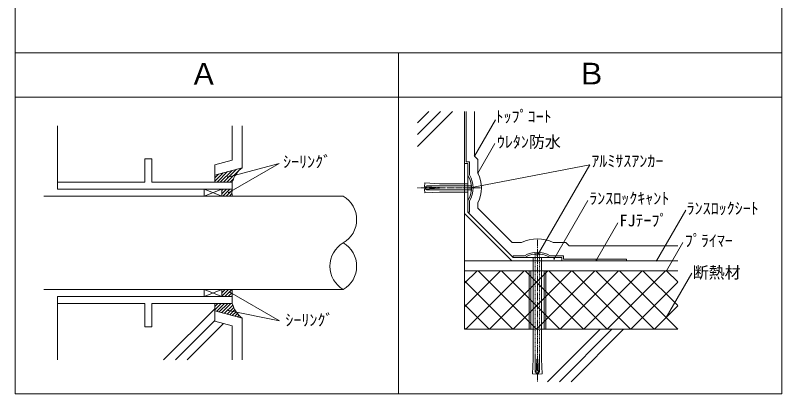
# Model space of a CAD drawing. Units: millimetres, scale not verified. Extents: x -517 to 518, y -673 to 792.
# Drawn here: x -517 to 518, y -673 to -163 of the extents above; entities that cross this region are included whole.
import ezdxf
from ezdxf.enums import TextEntityAlignment as Align

# ---------------------------------------------------------------- set-up
doc = ezdxf.new("R2010")
doc.units = ezdxf.units.MM
doc.header["$PDMODE"] = 32
doc.header["$PDSIZE"] = 0.8
doc.linetypes.add('CHAIN2', pattern=[12, 9, -1, 1, -1])
doc.linetypes.add('DASHED1', pattern=[1.8, 1.2, -0.6])
doc.layers.add('0-0', color=7, linetype='Continuous', lineweight=13)
doc.styles.add('ＭＳ ゴシック', font='')
doc.styles.get('ＭＳ ゴシック').set_extended_font_data('MS Gothic')

msp = doc.modelspace()

# ---------------------------------------------------------------- linework, layer by layer
at = {"layer": '0-0'}
for p, q in [((-516.864, 792.357), (-516.864, -673.469)), ((517.853, 792.357), (517.853, -673.469)), ((-516.864, -213.469), (517.853, -213.469)), ((0.494, -213.469), (0.494, -673.469)), ((-516.864, -273.469), (517.853, -273.469)), ((26.029, -307.968), (41.494, -292.503)), ((26.029, -323.878), (57.404, -292.503)), ((26.029, -339.788), (73.314, -292.503)), ((89.674, -586.331), (89.674, -292.503)), ((91.924, -360.691), (91.924, -292.503)), ((103.174, -352.816), (131.334, -304.042)), ((-460.128, -397.524), (-460.128, -311.974)), ((-223.878, -311.974), (-223.878, -358.119)), ((107.674, -375.702), (130.57, -336.045)), ((-247.503, -364.449), (-223.878, -358.119)), ((91.924, -360.691), (96.424, -360.691)), ((96.424, -378.323), (96.424, -360.691)), ((-247.503, -364.449), (-247.503, -388.074)), ((-229.905, -381.315), (-160.766, -362.789)), ((-228.813, -402.076), (-160.766, -362.789)), ((96.717, -395.727), (258.649, -364.658)), ((187.826, -487.326), (258.649, -364.658)), ((-261.678, -397.524), (-238.053, -406.974)), ((-238.053, -397.524), (-261.678, -406.974)), ((-261.678, -397.524), (-261.678, -406.974)), ((-238.053, -397.524), (-238.053, -406.974)), ((-478.528, -406.974), (-74.13, -406.974)), ((-74.13, -406.974), (-70.194, -409.625)), ((-66.631, -412.769), (-70.194, -409.625)), ((-66.631, -412.769), (-63.508, -416.35)), ((96.424, -428.577), (96.424, -413.196)), ((210.708, -491.539), (256.23, -412.691)), ((-60.877, -420.306), (-63.508, -416.35)), ((-60.877, -420.306), (-58.783, -424.571)), ((-57.261, -429.072), (-58.783, -424.571)), ((-57.261, -429.072), (-56.338, -433.733)), ((-56.028, -438.474), (-56.338, -433.733)), ((94.174, -428.577), (96.424, -428.577)), ((348.915, -494.081), (388.284, -425.892)), ((-57.261, -447.876), (-56.338, -443.216)), ((-56.028, -438.474), (-56.338, -443.216)), ((267.837, -493.044), (296.75, -442.964)), ((-60.877, -456.642), (-58.783, -452.377)), ((-57.261, -447.876), (-58.783, -452.377)), ((-66.631, -464.179), (-70.194, -467.324)), ((-66.631, -464.179), (-63.508, -460.598)), ((-60.877, -456.642), (-63.508, -460.598)), ((-81.628, -475.769), (-84.751, -479.35)), ((-81.628, -475.769), (-78.065, -472.625)), ((-74.129, -469.974), (-78.065, -472.625)), ((-74.129, -469.974), (-70.194, -467.324)), ((-74.129, -469.974), (-70.194, -472.625)), ((-70.194, -472.625), (-66.631, -475.769)), ((-66.631, -475.769), (-63.508, -479.35)), ((362.415, -507.581), (384.48, -469.363)), ((-87.382, -483.306), (-89.476, -487.571)), ((-87.382, -483.306), (-84.751, -479.35)), ((-63.508, -479.35), (-60.877, -483.306)), ((-60.877, -483.306), (-58.783, -487.571)), ((-90.998, -492.072), (-91.921, -496.733)), ((-90.998, -492.072), (-89.476, -487.571)), ((-58.783, -487.571), (-57.261, -492.072)), ((-56.338, -496.733), (-57.261, -492.072)), ((155.178, -489.581), (155.178, -487.331)), ((155.178, -487.331), (170.559, -487.331)), ((205.433, -487.331), (223.064, -487.331)), ((223.064, -491.831), (223.064, -487.331)), ((223.064, -491.831), (308.178, -491.831)), ((308.178, -491.831), (308.178, -494.081)), ((-92.23, -501.474), (-91.921, -496.733)), ((-92.23, -501.474), (-91.921, -506.216)), ((-90.998, -510.876), (-91.921, -506.216)), ((-56.338, -506.216), (-57.261, -510.876)), ((-56.338, -496.733), (-56.028, -501.474)), ((-56.338, -506.216), (-56.028, -501.474)), ((-90.998, -510.876), (-89.476, -515.377)), ((-87.382, -519.642), (-89.476, -515.377)), ((-58.783, -515.377), (-60.877, -519.642)), ((-58.783, -515.377), (-57.261, -510.876)), ((361.792, -570.597), (396.381, -510.686)), ((-87.382, -519.642), (-84.751, -523.598)), ((-81.628, -527.179), (-84.751, -523.598)), ((-81.628, -527.179), (-78.065, -530.324)), ((-70.194, -530.324), (-66.631, -527.179)), ((-63.508, -523.598), (-66.631, -527.179)), ((-63.508, -523.598), (-60.877, -519.642)), ((-478.528, -532.974), (-74.129, -532.974)), ((-261.678, -532.974), (-238.053, -542.424)), ((-238.053, -532.974), (-261.678, -542.424)), ((-261.678, -532.974), (-261.678, -542.424)), ((-238.053, -532.974), (-238.053, -542.424)), ((-227.222, -536.375), (-160, -575.186)), ((-74.129, -532.974), (-78.065, -530.324)), ((-74.13, -532.974), (-70.194, -530.324)), ((-460.128, -542.424), (-460.128, -627.974)), ((-247.503, -575.499), (-247.503, -551.874)), ((-316.729, -627.974), (-247.503, -558.749)), ((-229.276, -561.022), (-160, -575.186)), ((-300.819, -627.974), (-247.503, -574.659)), ((-284.909, -627.974), (-235.618, -578.684)), ((-247.503, -575.499), (-223.878, -581.829)), ((-223.878, -581.829), (-223.878, -627.974)), ((89.674, -586.331), (377.526, -586.331)), ((201.75, -657.274), (272.693, -586.331)), ((217.659, -657.274), (288.603, -586.331)), ((233.569, -657.274), (304.513, -586.331)), ((-516.864, -673.469), (517.853, -673.469))]:
    msp.add_line(p, q, dxfattribs=at)
at = {"layer": '0-0', "color": 4}
for p, q in [((103.174, -292.503), (103.174, -352.816)), ((-210.378, -311.974), (-210.378, -368.478)), ((-247.503, -378.425), (-210.378, -368.478)), ((107.674, -422.986), (107.674, -415.817)), ((209.5, -469.331), (226.439, -469.331)), ((226.439, -469.331), (230.939, -473.831)), ((230.939, -473.831), (377.526, -473.831)), ((-247.503, -561.523), (-210.378, -571.471)), ((-210.378, -571.471), (-210.378, -627.974))]:
    msp.add_line(p, q, dxfattribs=at)
at = {"layer": '0-0', "color": 134}
for p, q in [((-342.003, -356.574), (-332.553, -356.574)), ((-342.003, -388.074), (-342.003, -356.574)), ((-332.553, -388.074), (-332.553, -356.574)), ((89.674, -362.941), (89.674, -430.441)), ((-460.128, -388.074), (-342.003, -388.074)), ((-460.128, -388.074), (-460.128, -397.524)), ((-460.128, -388.074), (-460.128, -397.524)), ((-332.553, -388.074), (-223.878, -388.074)), ((-223.878, -388.074), (-223.878, -397.524)), ((-460.128, -397.524), (-223.878, -397.524)), ((94.174, -428.577), (155.178, -489.581)), ((155.178, -489.581), (220.814, -489.581)), ((-460.128, -542.424), (-460.128, -551.874)), ((-460.128, -542.424), (-223.878, -542.424)), ((-460.128, -542.424), (-460.128, -551.874)), ((-223.878, -542.424), (-223.878, -551.874)), ((-332.553, -551.874), (-332.553, -583.374)), ((-332.553, -551.874), (-223.878, -551.874))]:
    msp.add_line(p, q, dxfattribs=at)
at = {"layer": '0-0', "color": 2}
for p, q in [((-240.097, -388.074), (-224.206, -372.183)), ((-235.643, -388.074), (-218.121, -370.552)), ((-231.188, -388.074), (-212.036, -368.922)), ((-247.503, -386.57), (-236.377, -375.444)), ((-247.503, -382.116), (-242.462, -377.075)), ((-244.552, -388.074), (-230.292, -373.814)), ((-226.733, -388.074), (-222.392, -383.733)), ((-238.053, -403.849), (-231.728, -397.524)), ((-238.053, -399.394), (-236.183, -397.524)), ((-236.724, -406.974), (-227.274, -397.524)), ((-232.269, -406.974), (-224.112, -398.817)), ((-227.814, -406.974), (-224.336, -403.496)), ((-238.053, -541.947), (-229.08, -532.974)), ((-238.053, -537.492), (-233.535, -532.974)), ((-238.053, -533.037), (-237.99, -532.974)), ((-234.076, -542.424), (-224.626, -532.974)), ((-229.621, -542.424), (-224.27, -537.074)), ((-225.166, -542.424), (-224.046, -541.304)), ((-247.503, -560.307), (-239.071, -551.874)), ((-247.503, -555.852), (-243.526, -551.874)), ((-244.949, -562.207), (-234.616, -551.874)), ((-241.436, -563.149), (-230.161, -551.874)), ((-237.922, -564.09), (-225.706, -551.874)), ((-234.409, -565.031), (-223.266, -553.888)), ((-230.896, -565.973), (-222.014, -557.092)), ((-227.382, -566.914), (-220.523, -560.055)), ((-223.869, -567.856), (-218.812, -562.799)), ((-220.356, -568.797), (-216.896, -565.337)), ((-216.842, -569.739), (-214.781, -567.677)), ((-213.329, -570.68), (-212.471, -569.822))]:
    msp.add_line(p, q, dxfattribs=at)
at = {"layer": '0-0', "color": 1}
for p, q in [((94.174, -390.134), (94.174, -378.884)), ((35.759, -394.14), (36.024, -389.091)), ((55.924, -390.134), (36.024, -389.091)), ((55.924, -390.134), (94.174, -390.134)), ((98.674, -391.654), (98.674, -399.865)), ((35.674, -395.759), (37.217, -394.216)), ((35.674, -395.759), (37.217, -397.302)), ((55.924, -395.197), (35.759, -394.14)), ((55.924, -396.322), (35.759, -397.379)), ((36.024, -402.427), (35.759, -397.379)), ((55.924, -401.384), (36.024, -402.427)), ((55.924, -396.322), (55.924, -395.197)), ((55.924, -401.384), (94.174, -401.384)), ((94.174, -401.384), (94.174, -412.634)), ((183.89, -485.081), (192.102, -485.081)), ((204.871, -489.581), (171.121, -489.581)), ((182.371, -489.642), (182.371, -489.581)), ((182.371, -626.831), (182.371, -489.581)), ((193.621, -626.831), (193.621, -489.581)), ((178.996, -586.331), (178.996, -507.581)), ((196.996, -507.581), (196.996, -586.331)), ((182.371, -626.831), (181.328, -646.732)), ((187.433, -626.831), (186.377, -646.996)), ((188.558, -626.831), (187.433, -626.831)), ((188.558, -626.831), (189.615, -646.996)), ((193.621, -626.831), (194.664, -646.732)), ((186.377, -646.996), (181.328, -646.732)), ((187.996, -647.081), (186.453, -645.538)), ((187.996, -647.081), (189.539, -645.538)), ((194.664, -646.732), (189.615, -646.996))]:
    msp.add_line(p, q, dxfattribs=at)
at = {"layer": '0-0', "color": 1, "linetype": 'DASHED1'}
for p, q in [((37.217, -394.216), (38.487, -392.947)), ((98.674, -392.947), (38.487, -392.947)), ((37.217, -397.302), (38.487, -398.572)), ((98.674, -398.572), (38.487, -398.572)), ((185.183, -485.081), (185.183, -644.268)), ((190.808, -485.081), (190.808, -644.268)), ((186.453, -645.538), (185.183, -644.268)), ((189.539, -645.538), (190.808, -644.268))]:
    msp.add_line(p, q, dxfattribs=at)
at = {"layer": '0-0', "color": 1, "linetype": 'CHAIN2'}
for p, q in [((111.027, -395.759), (26.029, -395.759)), ((187.996, -465.832), (187.996, -657.274))]:
    msp.add_line(p, q, dxfattribs=at)
at = {"layer": '0-0', "color": 3}
msp.add_line((89.674, -494.081), (377.526, -494.081), dxfattribs=at)
at = {"layer": '0-0', "color": 6}
for p, q in [((89.674, -524.516), (106.609, -507.581)), ((89.674, -556.336), (138.429, -507.581)), ((89.674, -507.581), (89.674, -586.331)), ((377.526, -507.581), (89.674, -507.581)), ((91.499, -586.331), (170.249, -507.581)), ((107.857, -507.581), (186.607, -586.331)), ((123.319, -586.331), (202.069, -507.581)), ((139.677, -507.581), (218.427, -586.331)), ((155.139, -586.331), (233.889, -507.581)), ((171.497, -507.581), (250.247, -586.331)), ((186.958, -586.331), (265.708, -507.581)), ((203.316, -507.581), (282.066, -586.331)), ((218.778, -586.331), (297.528, -507.581)), ((235.136, -507.581), (313.886, -586.331)), ((250.598, -586.331), (329.348, -507.581)), ((266.956, -507.581), (345.706, -586.331)), ((282.418, -586.331), (361.168, -507.581)), ((298.776, -507.581), (377.526, -586.331)), ((330.596, -507.581), (377.526, -554.511)), ((362.415, -507.581), (377.526, -522.691)), ((89.674, -521.218), (154.787, -586.331)), ((314.238, -586.331), (377.526, -523.043)), ((89.674, -553.038), (122.967, -586.331)), ((346.057, -586.331), (377.526, -554.863)), ((89.674, -584.858), (91.148, -586.331)), ((89.674, -586.331), (377.526, -586.331))]:
    msp.add_line(p, q, dxfattribs=at)
at = {"layer": '0-0', "color": 4}
for points in [[(107.674, -375.702), (107.674, -357.316), (103.174, -352.816)], [(107.674, -422.986), (154.02, -469.331), (166.492, -469.331)]]:
    msp.add_lwpolyline(points, dxfattribs=at)
at = {"layer": '0-0', "color": 134}
for points in [[(89.674, -362.941), (94.174, -362.941), (94.174, -428.577)], [(89.674, -430.441), (153.314, -494.081), (220.814, -494.081), (220.814, -489.581)], [(-460.128, -551.874), (-342.003, -551.874), (-342.003, -583.374), (-332.553, -583.374)]]:
    msp.add_lwpolyline(points, dxfattribs=at)
at = {"layer": '0-0', "color": 1}
msp.add_lwpolyline([(199.246, -586.331), (176.746, -586.331), (176.746, -507.581), (199.246, -507.581)], close=True, dxfattribs=at)
at = {"layer": '0-0', "color": 2}
for centre, radius, start, end in [((-189.188, -397.524), 35.955, 126.11208, 164.76181), ((-201.417, -402.249), 22.953, 168.1203, 191.8797), ((-196.103, -537.699), 28.174, 170.34553, 189.65447), ((-189.188, -542.424), 35.955, 195.23819, 233.88792)]:
    msp.add_arc(centre, radius, start, end, dxfattribs=at)
at = {"layer": '0-0', "color": 1}
for centre, major_axis, ratio, start_param, end_param in [((35.674, -395.759), (-63.272, 0), 0.7, 3.23442854, 3.53247602), ((94.174, -378.884), (0, 16.696), 0.5, 3.71090584, 3.76576118), ((98.674, -395.759), (0, 4.5), 0.125, 3.88027527, 5.54450269), ((35.674, -395.759), (-63.272, 0), 0.7, 2.75070929, 3.04875677), ((94.174, -412.634), (0, 16.696), 0.5, 5.65901678, 5.71387212), ((187.996, -548.081), (0, -63.272), 0.7, 3.23442854, 3.53247602), ((187.996, -485.081), (-4.5, 0), 0.125, 3.88027527, 5.54450269), ((171.121, -489.581), (-16.696, 0), 0.5, 3.71090584, 3.76576118), ((204.871, -489.581), (-16.696, 0), 0.5, 5.65901678, 5.71387212), ((187.996, -548.081), (0, -63.272), 0.7, 2.75793057, 3.04875677), ((187.996, -548.081), (0, -63.272), 0.7, 2.75070929, 2.75793057)]:
    msp.add_ellipse(centre, major_axis=major_axis, ratio=ratio, start_param=start_param, end_param=end_param, dxfattribs=at)
at = {"layer": '0-0'}
for centre, major_axis in [((35.674, -395.759), (-65.522, 0)), ((187.996, -548.081), (0, -65.522))]:
    msp.add_ellipse(centre, major_axis=major_axis, ratio=0.710302, start_param=2.75756449, end_param=3.52562082, dxfattribs=at)
at = {"layer": '0-0', "color": 4}
for centre, major_axis, ratio, start_param, end_param in [((35.674, -395.759), (-76.772, 0), 0.752753, 2.7871391, 3.49604621), ((187.996, -548.081), (0, -83.522), 0.772735, 2.80190909, 3.48127621)]:
    msp.add_ellipse(centre, major_axis=major_axis, ratio=ratio, start_param=start_param, end_param=end_param, dxfattribs=at)
at = {"layer": '0-0'}
for p in [(103.174, -352.816), (-229.905, -381.315), (107.674, -375.702), (-228.813, -402.076), (96.717, -395.727), (187.826, -487.326), (210.708, -491.539), (267.837, -493.044), (348.915, -494.081), (362.415, -507.581), (-227.222, -536.375), (-229.276, -561.022), (361.792, -570.597)]:
    msp.add_point(p, dxfattribs=at)

# ---------------------------------------------------------------- texts
at = {"layer": '0-0', "style": 'ＭＳ ゴシック'}
for s, height, p in [('Ａ', 29.33, (-282.268, -265.32)), ('Ｂ', 29.33, (240.689, -264.973)), ('ﾄｯﾌﾟｺｰﾄ', 15.85, (131.571, -311.998)), ('ｳﾚﾀﾝ防水', 15.85, (133.331, -346.328)), ('ｼｰﾘﾝｸﾞ', 15.85, (-155.336, -373.09)), ('ｱﾙﾐｻｽｱﾝｶｰ', 15.85, (260.82, -372.102)), ('ﾗﾝｽﾛｯｸｷｬﾝﾄ', 15.85, (258.064, -422.545)), ('ﾗﾝｽﾛｯｸｼｰﾄ', 15.85, (389.52, -436.065)), ('FJﾃｰﾌﾟ', 15.85, (298.889, -452.347)), ('ﾌﾟﾗｲﾏｰ', 15.85, (387.153, -479.616)), ('断熱材', 15.85, (397.682, -522.574)), ('ｼｰﾘﾝｸﾞ', 15.85, (-152.255, -586.695))]:
    msp.add_text(s, height=height, dxfattribs=at).set_placement(p, align=Align.BOTTOM_LEFT)

doc.saveas('drawing.dxf')
